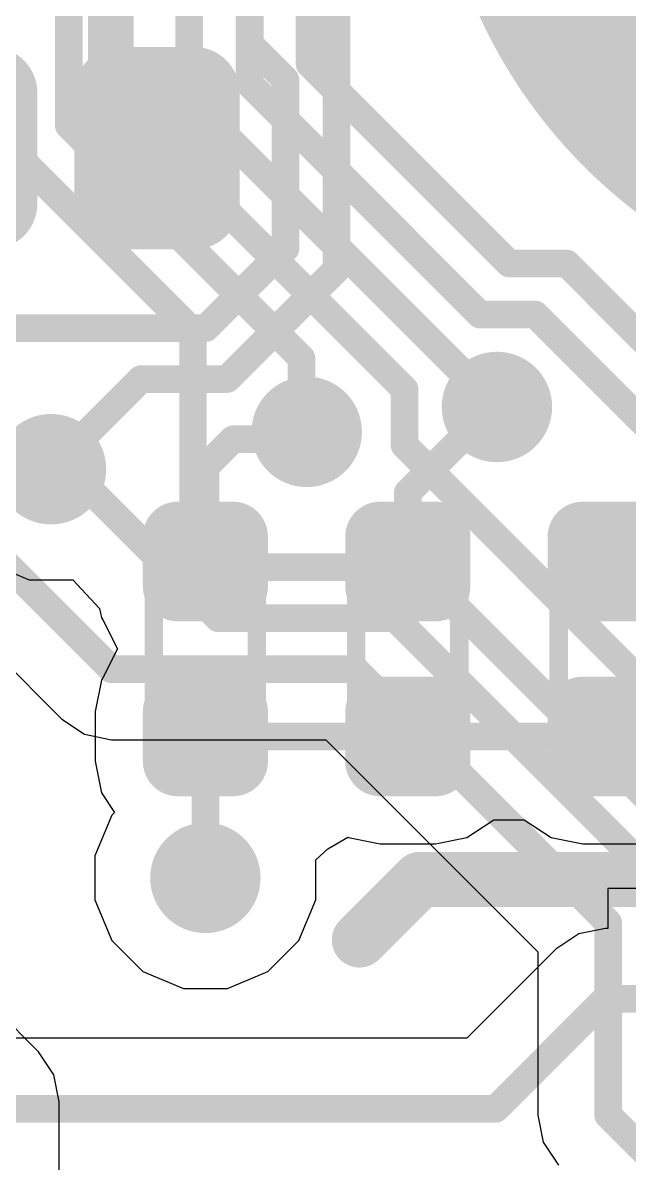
# Model space of a CAD drawing. Header units: inches. Extents: x 0.3 to 40.7, y 0 to 25.4.
# Drawn here: x 31.47 to 34.77, y 13.29 to 19.48 of the extents above; entities that cross this region are included whole.
import ezdxf

# ---------------------------------------------------------------- set-up
doc = ezdxf.new("R2010")
doc.units = ezdxf.units.IN
for name, color, linetype in [('BOTTOM', 5, 'Continuous'), ('Bottom Solder', 6, 'Continuous'), ('TOP', 1, 'Continuous'), ('Top Assembly', 56, 'Continuous'), ('Top Solder', 216, 'Continuous'), ('Via Holes', 16, 'Continuous')]:
    doc.layers.add(name, color=color, linetype=linetype)

# ---------------------------------------------------------------- blocks, each defined once
blk = doc.blocks.new('RES_0402_2634')
at = {"layer": 'TOP'}
h = blk.add_hatch(color=1, dxfattribs=at)
edge = h.paths.add_edge_path()
edge.add_arc((-0.3403, -0.1498), 0.1402, 270, 360)
edge.add_line((-0.2, -0.1498), (-0.2, 0.1498))
edge.add_arc((-0.3403, 0.1498), 0.1402, 0, 90)
edge.add_line((-0.3403, 0.29), (-0.6098, 0.29))
edge.add_arc((-0.6098, 0.1498), 0.1402, 90, 180)
edge.add_line((-0.75, 0.1498), (-0.75, -0.1498))
edge.add_arc((-0.6098, -0.1498), 0.1402, 180, 270)
edge.add_line((-0.6098, -0.29), (-0.3403, -0.29))
h = blk.add_hatch(color=1, dxfattribs=at)
edge = h.paths.add_edge_path()
edge.add_arc((0.3403, 0.1498), 0.1402, 90, 180)
edge.add_line((0.2, 0.1498), (0.2, -0.1498))
edge.add_arc((0.3403, -0.1498), 0.1402, 180, 270)
edge.add_line((0.3403, -0.29), (0.6098, -0.29))
edge.add_arc((0.6098, -0.1498), 0.1402, 270, 360)
edge.add_line((0.75, -0.1498), (0.75, 0.1498))
edge.add_arc((0.6098, 0.1498), 0.1402, 0, 90)
edge.add_line((0.6098, 0.29), (0.3403, 0.29))
at = {"layer": 'Top Solder'}
h = blk.add_hatch(color=216, dxfattribs=at)
edge = h.paths.add_edge_path()
edge.add_arc((-0.3403, -0.1498), 0.1902, 270, 360)
edge.add_line((-0.15, -0.1498), (-0.15, 0.1498))
edge.add_arc((-0.3403, 0.1498), 0.1902, 0, 90)
edge.add_line((-0.3403, 0.34), (-0.6098, 0.34))
edge.add_arc((-0.6098, 0.1498), 0.1902, 90, 180)
edge.add_line((-0.8, 0.1498), (-0.8, -0.1498))
edge.add_arc((-0.6098, -0.1498), 0.1902, 180, 270)
edge.add_line((-0.6098, -0.34), (-0.3403, -0.34))
h = blk.add_hatch(color=216, dxfattribs=at)
edge = h.paths.add_edge_path()
edge.add_arc((0.3403, 0.1498), 0.1902, 90, 180)
edge.add_line((0.15, 0.1498), (0.15, -0.1498))
edge.add_arc((0.3403, -0.1498), 0.1902, 180, 270)
edge.add_line((0.3403, -0.34), (0.6098, -0.34))
edge.add_arc((0.6098, -0.1498), 0.1902, 270, 360)
edge.add_line((0.8, -0.1498), (0.8, 0.1498))
edge.add_arc((0.6098, 0.1498), 0.1902, 0, 90)
edge.add_line((0.6098, 0.34), (0.3403, 0.34))
at = {"layer": 'Top Assembly', "const_width": 0.1}
for points in [[(0.53, 0.28), (-0.53, 0.28)], [(-0.53, 0.28), (-0.53, -0.28)], [(0.53, 0.28), (0.53, -0.28)], [(-0.53, -0.28), (0.53, -0.28)]]:
    blk.add_lwpolyline(points, dxfattribs=at)
at = {"layer": 'Top Assembly', "const_width": 0.05}
for points in [[(-0.555, 0.28, 1), (-0.505, 0.28, 1)], [(-0.555, 0.28, 1), (-0.505, 0.28, 1)], [(0.505, 0.28, 1), (0.555, 0.28, 1)], [(0.505, 0.28, 1), (0.555, 0.28, 1)], [(-0.555, -0.28, 1), (-0.505, -0.28, 1)], [(-0.555, -0.28, 1), (-0.505, -0.28, 1)], [(0.505, -0.28, 1), (0.555, -0.28, 1)], [(0.505, -0.28, 1), (0.555, -0.28, 1)]]:
    blk.add_lwpolyline(points, format="xyb", close=True, dxfattribs=at)
blk = doc.blocks.new('RES_0402_2636')
at = {"layer": 'TOP'}
h = blk.add_hatch(color=1, dxfattribs=at)
edge = h.paths.add_edge_path()
edge.add_arc((-0.3403, -0.1498), 0.1402, 270, 360)
edge.add_line((-0.2, -0.1498), (-0.2, 0.1498))
edge.add_arc((-0.3403, 0.1498), 0.1402, 0, 90)
edge.add_line((-0.3403, 0.29), (-0.6098, 0.29))
edge.add_arc((-0.6098, 0.1498), 0.1402, 90, 180)
edge.add_line((-0.75, 0.1498), (-0.75, -0.1498))
edge.add_arc((-0.6098, -0.1498), 0.1402, 180, 270)
edge.add_line((-0.6098, -0.29), (-0.3403, -0.29))
h = blk.add_hatch(color=1, dxfattribs=at)
edge = h.paths.add_edge_path()
edge.add_arc((0.3403, 0.1498), 0.1402, 90, 180)
edge.add_line((0.2, 0.1498), (0.2, -0.1498))
edge.add_arc((0.3403, -0.1498), 0.1402, 180, 270)
edge.add_line((0.3403, -0.29), (0.6098, -0.29))
edge.add_arc((0.6098, -0.1498), 0.1402, 270, 360)
edge.add_line((0.75, -0.1498), (0.75, 0.1498))
edge.add_arc((0.6098, 0.1498), 0.1402, 0, 90)
edge.add_line((0.6098, 0.29), (0.3403, 0.29))
at = {"layer": 'Top Solder'}
h = blk.add_hatch(color=216, dxfattribs=at)
edge = h.paths.add_edge_path()
edge.add_arc((-0.3403, -0.1498), 0.1902, 270, 360)
edge.add_line((-0.15, -0.1498), (-0.15, 0.1498))
edge.add_arc((-0.3403, 0.1498), 0.1902, 0, 90)
edge.add_line((-0.3403, 0.34), (-0.6098, 0.34))
edge.add_arc((-0.6098, 0.1498), 0.1902, 90, 180)
edge.add_line((-0.8, 0.1498), (-0.8, -0.1498))
edge.add_arc((-0.6098, -0.1498), 0.1902, 180, 270)
edge.add_line((-0.6098, -0.34), (-0.3403, -0.34))
h = blk.add_hatch(color=216, dxfattribs=at)
edge = h.paths.add_edge_path()
edge.add_arc((0.3403, 0.1498), 0.1902, 90, 180)
edge.add_line((0.15, 0.1498), (0.15, -0.1498))
edge.add_arc((0.3403, -0.1498), 0.1902, 180, 270)
edge.add_line((0.3403, -0.34), (0.6098, -0.34))
edge.add_arc((0.6098, -0.1498), 0.1902, 270, 360)
edge.add_line((0.8, -0.1498), (0.8, 0.1498))
edge.add_arc((0.6098, 0.1498), 0.1902, 0, 90)
edge.add_line((0.6098, 0.34), (0.3403, 0.34))
at = {"layer": 'Top Assembly', "const_width": 0.1}
for points in [[(-0.53, 0.28), (-0.53, -0.28)], [(-0.53, 0.28), (0.53, 0.28)], [(0.53, 0.28), (0.53, -0.28)], [(0.53, -0.28), (-0.53, -0.28)]]:
    blk.add_lwpolyline(points, dxfattribs=at)
at = {"layer": 'Top Assembly', "const_width": 0.05}
for points in [[(-0.555, 0.28, 1), (-0.505, 0.28, 1)], [(-0.555, 0.28, 1), (-0.505, 0.28, 1)], [(0.505, 0.28, 1), (0.555, 0.28, 1)], [(0.505, 0.28, 1), (0.555, 0.28, 1)], [(-0.555, -0.28, 1), (-0.505, -0.28, 1)], [(-0.555, -0.28, 1), (-0.505, -0.28, 1)], [(0.505, -0.28, 1), (0.555, -0.28, 1)], [(0.505, -0.28, 1), (0.555, -0.28, 1)]]:
    blk.add_lwpolyline(points, format="xyb", close=True, dxfattribs=at)
blk = doc.blocks.new('RES_0402_2638')
at = {"layer": 'TOP'}
h = blk.add_hatch(color=1, dxfattribs=at)
edge = h.paths.add_edge_path()
edge.add_arc((-0.3403, -0.1498), 0.1402, 270, 360)
edge.add_line((-0.2, -0.1498), (-0.2, 0.1498))
edge.add_arc((-0.3403, 0.1498), 0.1402, 0, 90)
edge.add_line((-0.3403, 0.29), (-0.6098, 0.29))
edge.add_arc((-0.6098, 0.1498), 0.1402, 90, 180)
edge.add_line((-0.75, 0.1498), (-0.75, -0.1498))
edge.add_arc((-0.6098, -0.1498), 0.1402, 180, 270)
edge.add_line((-0.6098, -0.29), (-0.3403, -0.29))
h = blk.add_hatch(color=1, dxfattribs=at)
edge = h.paths.add_edge_path()
edge.add_arc((0.3403, 0.1498), 0.1402, 90, 180)
edge.add_line((0.2, 0.1498), (0.2, -0.1498))
edge.add_arc((0.3403, -0.1498), 0.1402, 180, 270)
edge.add_line((0.3403, -0.29), (0.6098, -0.29))
edge.add_arc((0.6098, -0.1498), 0.1402, 270, 360)
edge.add_line((0.75, -0.1498), (0.75, 0.1498))
edge.add_arc((0.6098, 0.1498), 0.1402, 0, 90)
edge.add_line((0.6098, 0.29), (0.3403, 0.29))
at = {"layer": 'Top Solder'}
h = blk.add_hatch(color=216, dxfattribs=at)
edge = h.paths.add_edge_path()
edge.add_arc((-0.3403, -0.1498), 0.1902, 270, 360)
edge.add_line((-0.15, -0.1498), (-0.15, 0.1498))
edge.add_arc((-0.3403, 0.1498), 0.1902, 0, 90)
edge.add_line((-0.3403, 0.34), (-0.6098, 0.34))
edge.add_arc((-0.6098, 0.1498), 0.1902, 90, 180)
edge.add_line((-0.8, 0.1498), (-0.8, -0.1498))
edge.add_arc((-0.6098, -0.1498), 0.1902, 180, 270)
edge.add_line((-0.6098, -0.34), (-0.3403, -0.34))
h = blk.add_hatch(color=216, dxfattribs=at)
edge = h.paths.add_edge_path()
edge.add_arc((0.3403, 0.1498), 0.1902, 90, 180)
edge.add_line((0.15, 0.1498), (0.15, -0.1498))
edge.add_arc((0.3403, -0.1498), 0.1902, 180, 270)
edge.add_line((0.3403, -0.34), (0.6098, -0.34))
edge.add_arc((0.6098, -0.1498), 0.1902, 270, 360)
edge.add_line((0.8, -0.1498), (0.8, 0.1498))
edge.add_arc((0.6098, 0.1498), 0.1902, 0, 90)
edge.add_line((0.6098, 0.34), (0.3403, 0.34))
at = {"layer": 'Top Assembly', "const_width": 0.1}
for points in [[(0.53, 0.28), (-0.53, 0.28)], [(-0.53, 0.28), (-0.53, -0.28)], [(0.53, 0.28), (0.53, -0.28)], [(-0.53, -0.28), (0.53, -0.28)]]:
    blk.add_lwpolyline(points, dxfattribs=at)
at = {"layer": 'Top Assembly', "const_width": 0.05}
for points in [[(-0.555, 0.28, 1), (-0.505, 0.28, 1)], [(-0.555, 0.28, 1), (-0.505, 0.28, 1)], [(0.505, 0.28, 1), (0.555, 0.28, 1)], [(0.505, 0.28, 1), (0.555, 0.28, 1)], [(-0.555, -0.28, 1), (-0.505, -0.28, 1)], [(-0.555, -0.28, 1), (-0.505, -0.28, 1)], [(0.505, -0.28, 1), (0.555, -0.28, 1)], [(0.505, -0.28, 1), (0.555, -0.28, 1)]]:
    blk.add_lwpolyline(points, format="xyb", close=True, dxfattribs=at)

msp = doc.modelspace()

# ---------------------------------------------------------------- hatches: boundary and pattern name
at = {"layer": 'BOTTOM'}
h = msp.add_hatch(color=5, dxfattribs=at)
edge = h.paths.add_edge_path()
edge.add_arc((34.0473, 17.3942), 0.3, 0, 360)
h = msp.add_hatch(color=5, dxfattribs=at)
edge = h.paths.add_edge_path()
edge.add_arc((33.0136, 17.2592), 0.3, 0, 360)
h = msp.add_hatch(color=5, dxfattribs=at)
edge = h.paths.add_edge_path()
edge.add_arc((31.6241, 17.0564), 0.3, 0, 360)
h = msp.add_hatch(color=5, dxfattribs=at)
edge = h.paths.add_edge_path()
edge.add_arc((32.463, 14.837), 0.3, 0, 360)
at = {"layer": 'Bottom Solder'}
h = msp.add_hatch(color=6, dxfattribs=at)
edge = h.paths.add_edge_path()
edge.add_arc((36.5, 20.68), 2.8, 0, 360)
at = {"layer": 'TOP'}
h = msp.add_hatch(color=1, dxfattribs=at)
edge = h.paths.add_edge_path()
edge.add_arc((30.9, 19.1), 0.2, 90, 180)
edge.add_line((30.7, 19.1), (30.7, 18.5))
edge.add_arc((30.9, 18.5), 0.2, 180, 270)
edge.add_line((30.9, 18.3), (31.3, 18.3))
edge.add_arc((31.3, 18.5), 0.2, 270, 360)
edge.add_line((31.5, 18.5), (31.5, 19.1))
edge.add_arc((31.3, 19.1), 0.2, 0, 90)
edge.add_line((31.3, 19.3), (30.9, 19.3))
h = msp.add_hatch(color=1, dxfattribs=at)
edge = h.paths.add_edge_path()
edge.add_arc((32, 19.1), 0.2, 90, 180)
edge.add_line((31.8, 19.1), (31.8, 18.5))
edge.add_arc((32, 18.5), 0.2, 180, 270)
edge.add_line((32, 18.3), (32.4, 18.3))
edge.add_arc((32.4, 18.5), 0.2, 270, 360)
edge.add_line((32.6, 18.5), (32.6, 19.1))
edge.add_arc((32.4, 19.1), 0.2, 0, 90)
edge.add_line((32.4, 19.3), (32, 19.3))
h = msp.add_hatch(color=1, dxfattribs=at)
edge = h.paths.add_edge_path()
edge.add_arc((34.0473, 17.3942), 0.3, 0, 360)
h = msp.add_hatch(color=1, dxfattribs=at)
edge = h.paths.add_edge_path()
edge.add_arc((33.0136, 17.2592), 0.3, 0, 360)
h = msp.add_hatch(color=1, dxfattribs=at)
edge = h.paths.add_edge_path()
edge.add_arc((31.6241, 17.0564), 0.3, 0, 360)
h = msp.add_hatch(color=1, dxfattribs=at)
edge = h.paths.add_edge_path()
edge.add_arc((32.463, 14.837), 0.3, 0, 360)
at = {"layer": 'Top Solder'}
h = msp.add_hatch(color=216, dxfattribs=at)
edge = h.paths.add_edge_path()
edge.add_arc((36.5, 20.68), 2.8, 0, 360)
h = msp.add_hatch(color=216, dxfattribs=at)
edge = h.paths.add_edge_path()
edge.add_arc((30.9, 19.1), 0.25, 90, 180)
edge.add_line((30.65, 19.1), (30.65, 18.5))
edge.add_arc((30.9, 18.5), 0.25, 180, 270)
edge.add_line((30.9, 18.25), (31.3, 18.25))
edge.add_arc((31.3, 18.5), 0.25, 270, 360)
edge.add_line((31.55, 18.5), (31.55, 19.1))
edge.add_arc((31.3, 19.1), 0.25, 0, 90)
edge.add_line((31.3, 19.35), (30.9, 19.35))
h = msp.add_hatch(color=216, dxfattribs=at)
edge = h.paths.add_edge_path()
edge.add_arc((32, 19.1), 0.25, 90, 180)
edge.add_line((31.75, 19.1), (31.75, 18.5))
edge.add_arc((32, 18.5), 0.25, 180, 270)
edge.add_line((32, 18.25), (32.4, 18.25))
edge.add_arc((32.4, 18.5), 0.25, 270, 360)
edge.add_line((32.65, 18.5), (32.65, 19.1))
edge.add_arc((32.4, 19.1), 0.25, 0, 90)
edge.add_line((32.4, 19.35), (32, 19.35))
at = {"layer": 'Via Holes'}
h = msp.add_hatch(color=7, dxfattribs=at)
edge = h.paths.add_edge_path()
edge.add_arc((34.0473, 17.3942), 0.15, 0, 360)
h = msp.add_hatch(color=7, dxfattribs=at)
edge = h.paths.add_edge_path()
edge.add_arc((33.0136, 17.2592), 0.15, 0, 360)
h = msp.add_hatch(color=7, dxfattribs=at)
edge = h.paths.add_edge_path()
edge.add_arc((31.6241, 17.0564), 0.15, 0, 360)
h = msp.add_hatch(color=7, dxfattribs=at)
edge = h.paths.add_edge_path()
edge.add_arc((32.463, 14.837), 0.15, 0, 360)

# ---------------------------------------------------------------- linework, layer by layer
at = {"layer": 'BOTTOM'}
for p, q in [((30.6489, 16.7331), (31.6825, 15.6995)), ((31.6825, 15.6995), (31.8065, 15.6166)), ((31.8065, 15.6166), (31.9528, 15.5875)), ((31.9528, 15.5875), (33.1175, 15.5875)), ((33.1175, 15.5875), (34.2697, 14.4353)), ((31.5565, 13.8919), (30.4489, 14.9995)), ((34.2697, 14.4353), (34.2697, 13.548)), ((31.6393, 13.7679), (31.5565, 13.8919)), ((31.6684, 13.6215), (31.6393, 13.7679)), ((31.6684, 11.0801), (31.6684, 13.6215)), ((34.2697, 13.548), (34.2988, 13.4017)), ((34.2988, 13.4017), (34.3817, 13.2776))]:
    msp.add_line(p, q, dxfattribs=at)
at = {"layer": 'BOTTOM', "const_width": 0.15}
for points in [[(32.702, 19.1494), (32.702, 23.061)], [(33.029, 19.2578), (33.029, 22.7615)], [(32.375, 19.0665), (32.375, 22.3832)], [(31.9976, 19.0383), (31.9976, 21.5057)], [(31.7206, 18.9236), (31.7206, 21.0197)], [(33.029, 19.2578), (33.8157, 18.4711)], [(32.702, 19.1494), (33.9552, 17.8962)], [(32.375, 19.0665), (34.0473, 17.3942)], [(31.9976, 19.0383), (33.5453, 17.4907)], [(31.2523, 18.9479), (32.3955, 17.8046)], [(31.7206, 18.9236), (32.985, 17.6592)], [(33.8157, 18.4711), (34.1136, 18.1732)], [(34.1136, 18.1732), (34.4268, 18.1732)], [(34.4268, 18.1732), (35.0265, 17.5735)], [(33.9552, 17.8962), (34.2552, 17.8962)], [(34.2552, 17.8962), (34.8694, 17.2821)], [(32.3955, 16.7756), (32.3955, 17.8046)], [(32.985, 17.2878), (32.985, 17.6592)], [(33.5453, 17.1863), (33.5453, 17.4907)], [(33.5453, 17.1863), (35.14, 15.5916)], [(31.6241, 17.0564), (31.723, 17.0564)], [(31.723, 17.0564), (32.5326, 16.2468)], [(30.9126, 17.01), (31.9528, 15.9698)], [(32.3955, 16.7756), (32.6474, 16.5238)], [(32.6474, 16.5238), (33.6097, 16.5238)], [(33.6097, 16.5238), (34.9876, 15.1459)], [(32.5326, 16.2468), (33.495, 16.2468)], [(33.495, 16.2468), (34.8728, 14.8689)], [(31.9528, 15.9698), (33.2759, 15.9698)], [(33.2759, 15.9698), (34.652, 14.5937)], [(34.652, 13.548), (34.652, 14.5937)], [(34.652, 13.548), (36.2461, 11.9539)]]:
    msp.add_lwpolyline(points, dxfattribs=at)
at = {"layer": 'BOTTOM', "const_width": 0.075}
for points in [[(32.9915, 19.2578, 1), (33.0665, 19.2578, 1)], [(32.9915, 19.2578, 1), (33.0665, 19.2578, 1)], [(32.6645, 19.1494, 1), (32.7395, 19.1494, 1)], [(32.6645, 19.1494, 1), (32.7395, 19.1494, 1)], [(32.3375, 19.0665, 1), (32.4125, 19.0665, 1)], [(32.3375, 19.0665, 1), (32.4125, 19.0665, 1)], [(31.9601, 19.0383, 1), (32.0351, 19.0383, 1)], [(31.9601, 19.0383, 1), (32.0351, 19.0383, 1)], [(31.6831, 18.9236, 1), (31.7581, 18.9236, 1)], [(31.6831, 18.9236, 1), (31.7581, 18.9236, 1)], [(33.7782, 18.4711, 1), (33.8532, 18.4711, 1)], [(33.7782, 18.4711, 1), (33.8532, 18.4711, 1)], [(34.0761, 18.1732, 1), (34.1511, 18.1732, 1)], [(34.0761, 18.1732, 1), (34.1511, 18.1732, 1)], [(34.3893, 18.1732, 1), (34.4643, 18.1732, 1)], [(34.3893, 18.1732, 1), (34.4643, 18.1732, 1)], [(33.9177, 17.8962, 1), (33.9927, 17.8962, 1)], [(33.9177, 17.8962, 1), (33.9927, 17.8962, 1)], [(34.2177, 17.8962, 1), (34.2927, 17.8962, 1)], [(34.2177, 17.8962, 1), (34.2927, 17.8962, 1)], [(32.358, 17.8046, 1), (32.433, 17.8046, 1)], [(32.358, 17.8046, 1), (32.433, 17.8046, 1)], [(32.9475, 17.6592, 1), (33.0225, 17.6592, 1)], [(32.9475, 17.6592, 1), (33.0225, 17.6592, 1)], [(33.5078, 17.4907, 1), (33.5828, 17.4907, 1)], [(33.5078, 17.4907, 1), (33.5828, 17.4907, 1)], [(34.0098, 17.3942, 1), (34.0848, 17.3942, 1)], [(32.9475, 17.2878, 1), (33.0225, 17.2878, 1)], [(33.5078, 17.1863, 1), (33.5828, 17.1863, 1)], [(33.5078, 17.1863, 1), (33.5828, 17.1863, 1)], [(31.5866, 17.0564, 1), (31.6616, 17.0564, 1)], [(31.6855, 17.0564, 1), (31.7605, 17.0564, 1)], [(31.6855, 17.0564, 1), (31.7605, 17.0564, 1)], [(32.358, 16.7756, 1), (32.433, 16.7756, 1)], [(32.358, 16.7756, 1), (32.433, 16.7756, 1)], [(32.6099, 16.5238, 1), (32.6849, 16.5238, 1)], [(32.6099, 16.5238, 1), (32.6849, 16.5238, 1)], [(33.5722, 16.5238, 1), (33.6472, 16.5238, 1)], [(33.5722, 16.5238, 1), (33.6472, 16.5238, 1)], [(32.4951, 16.2468, 1), (32.5701, 16.2468, 1)], [(32.4951, 16.2468, 1), (32.5701, 16.2468, 1)], [(33.4575, 16.2468, 1), (33.5325, 16.2468, 1)], [(33.4575, 16.2468, 1), (33.5325, 16.2468, 1)], [(31.9153, 15.9698, 1), (31.9903, 15.9698, 1)], [(31.9153, 15.9698, 1), (31.9903, 15.9698, 1)], [(33.2384, 15.9698, 1), (33.3134, 15.9698, 1)], [(33.2384, 15.9698, 1), (33.3134, 15.9698, 1)], [(34.6145, 14.5937, 1), (34.6895, 14.5937, 1)], [(34.6145, 14.5937, 1), (34.6895, 14.5937, 1)], [(34.6145, 13.548, 1), (34.6895, 13.548, 1)], [(34.6145, 13.548, 1), (34.6895, 13.548, 1)]]:
    msp.add_lwpolyline(points, format="xyb", close=True, dxfattribs=at)
at = {"layer": 'TOP'}
for p, q in [((31.2842, 16.5478), (31.5047, 16.4564)), ((31.5047, 16.4564), (31.7434, 16.4564)), ((31.7434, 16.4564), (31.8883, 16.3)), ((31.8883, 16.3), (31.8986, 16.2485)), ((31.8986, 16.2485), (31.9059, 16.2376)), ((31.9059, 16.2376), (31.9845, 16.08)), ((31.9845, 16.08), (31.9059, 15.9225)), ((31.9059, 15.9225), (31.8986, 15.9115)), ((31.8986, 15.9115), (31.8644, 15.7398)), ((31.8644, 15.7398), (31.8644, 15.4703)), ((31.8644, 15.4703), (31.8986, 15.2985)), ((31.8986, 15.2985), (31.9696, 15.1921)), ((31.9544, 15.1768), (31.863, 14.9563)), ((31.9696, 15.1921), (31.9544, 15.1768)), ((33.8846, 15.0556), (34.0302, 15.1529)), ((34.0302, 15.1529), (34.1959, 15.1529)), ((34.1959, 15.1529), (34.3415, 15.0556)), ((33.129, 14.995), (33.2372, 15.0584)), ((33.2372, 15.0584), (33.2415, 15.0556)), ((33.2415, 15.0556), (33.4133, 15.0214)), ((33.7128, 15.0214), (33.8846, 15.0556)), ((34.3415, 15.0556), (34.5133, 15.0214)), ((33.063, 14.9343), (33.129, 14.995)), ((33.4133, 15.0214), (33.7128, 15.0214)), ((34.5133, 15.0214), (34.8128, 15.0214)), ((31.863, 14.9563), (31.863, 14.7176)), ((33.063, 14.7176), (33.063, 14.9343)), ((36.8005, 14.78), (34.6505, 14.78)), ((34.6505, 14.78), (34.6505, 14.5623)), ((31.863, 14.7176), (31.9544, 14.4971)), ((32.9717, 14.4971), (33.063, 14.7176)), ((34.638, 14.5623), (34.4917, 14.5332)), ((34.6505, 14.5623), (34.638, 14.5623)), ((31.9544, 14.4971), (32.1232, 14.3283)), ((32.8029, 14.3283), (32.9717, 14.4971)), ((34.4917, 14.5332), (34.3677, 14.4504)), ((34.3677, 14.4504), (33.8831, 13.9658)), ((32.1232, 14.3283), (32.3437, 14.237)), ((32.5824, 14.237), (32.8029, 14.3283)), ((32.3437, 14.237), (32.5824, 14.237)), ((33.8831, 13.9658), (30.7834, 13.9658))]:
    msp.add_line(p, q, dxfattribs=at)
for points, const_width in [([(33.1757, 18.1405), (33.1757, 20.7344)], 0.15), ([(32.7046, 19.3639), (32.7046, 20.3554)], 0.15), ([(31.9, 18.9), (31.9, 19.7)], 0.15), ([(32.7046, 19.3639), (32.8987, 19.1698)], 0.15), ([(32.8987, 18.2552), (32.8987, 19.1698)], 0.15), ([(32.4663, 17.8228), (32.8987, 18.2552)], 0.15), ([(32.581, 17.5458), (33.1757, 18.1405)], 0.15), ([(31.2495, 17.8228), (32.4663, 17.8228)], 0.15), ([(31.6241, 17.0564), (32.1134, 17.5458)], 0.15), ([(32.1134, 17.5458), (32.581, 17.5458)], 0.15), ([(33.563, 16.93), (34.0272, 17.3942)], 0.15), ([(34.0272, 17.3942), (34.0473, 17.3942)], 0.15), ([(32.463, 17.0682), (32.6136, 17.2187)], 0.15), ([(32.6136, 17.2187), (32.9731, 17.2187)], 0.15), ([(32.9731, 17.2187), (33.0136, 17.2592)], 0.15), ([(32.463, 16.555), (32.463, 17.0682)], 0.15), ([(33.563, 16.555), (33.563, 16.93)], 0.15), ([(34.663, 16.555), (36.075, 16.555)], 0.15), ([(32.463, 14.837), (32.463, 15.605)], 0.15), ([(32.463, 15.605), (33.563, 15.605)], 0.15), ([(33.563, 15.605), (34.663, 15.605)], 0.15), ([(33.3, 14.5), (33.6285, 14.8284)], 0.3), ([(33.6285, 14.8284), (35.4865, 14.8284)], 0.3), ([(34.0415, 13.5834), (34.638, 14.18)], 0.15), ([(34.638, 14.18), (35.7255, 14.18)], 0.15), ([(30.7834, 13.5834), (34.0415, 13.5834)], 0.15)]:
    msp.add_lwpolyline(points, dxfattribs=dict(at, const_width=const_width))
for points, const_width in [([(32.6671, 19.3639, 1), (32.7421, 19.3639, 1)], 0.075), ([(32.6671, 19.3639, 1), (32.7421, 19.3639, 1)], 0.075), ([(32.8612, 19.1698, 1), (32.9362, 19.1698, 1)], 0.075), ([(32.8612, 19.1698, 1), (32.9362, 19.1698, 1)], 0.075), ([(31.8625, 18.9, 1), (31.9375, 18.9, 1)], 0.075), ([(32.8612, 18.2552, 1), (32.9362, 18.2552, 1)], 0.075), ([(32.8612, 18.2552, 1), (32.9362, 18.2552, 1)], 0.075), ([(33.1382, 18.1405, 1), (33.2132, 18.1405, 1)], 0.075), ([(33.1382, 18.1405, 1), (33.2132, 18.1405, 1)], 0.075), ([(32.4288, 17.8228, 1), (32.5038, 17.8228, 1)], 0.075), ([(32.4288, 17.8228, 1), (32.5038, 17.8228, 1)], 0.075), ([(32.0759, 17.5458, 1), (32.1509, 17.5458, 1)], 0.075), ([(32.0759, 17.5458, 1), (32.1509, 17.5458, 1)], 0.075), ([(32.5435, 17.5458, 1), (32.6185, 17.5458, 1)], 0.075), ([(32.5435, 17.5458, 1), (32.6185, 17.5458, 1)], 0.075), ([(33.9897, 17.3942, 1), (34.0647, 17.3942, 1)], 0.075), ([(33.9897, 17.3942, 1), (34.0647, 17.3942, 1)], 0.075), ([(34.0098, 17.3942, 1), (34.0848, 17.3942, 1)], 0.075), ([(32.5761, 17.2187, 1), (32.6511, 17.2187, 1)], 0.075), ([(32.5761, 17.2187, 1), (32.6511, 17.2187, 1)], 0.075), ([(32.9356, 17.2187, 1), (33.0106, 17.2187, 1)], 0.075), ([(32.9356, 17.2187, 1), (33.0106, 17.2187, 1)], 0.075), ([(32.9761, 17.2592, 1), (33.0511, 17.2592, 1)], 0.075), ([(31.5866, 17.0564, 1), (31.6616, 17.0564, 1)], 0.075), ([(32.4255, 17.0682, 1), (32.5005, 17.0682, 1)], 0.075), ([(32.4255, 17.0682, 1), (32.5005, 17.0682, 1)], 0.075), ([(33.5255, 16.93, 1), (33.6005, 16.93, 1)], 0.075), ([(33.5255, 16.93, 1), (33.6005, 16.93, 1)], 0.075), ([(32.4255, 16.555, 1), (32.5005, 16.555, 1)], 0.075), ([(33.5255, 16.555, 1), (33.6005, 16.555, 1)], 0.075), ([(34.6255, 16.555, 1), (34.7005, 16.555, 1)], 0.075), ([(32.4255, 15.605, 1), (32.5005, 15.605, 1)], 0.075), ([(32.4255, 15.605, 1), (32.5005, 15.605, 1)], 0.075), ([(33.5255, 15.605, 1), (33.6005, 15.605, 1)], 0.075), ([(33.5255, 15.605, 1), (33.6005, 15.605, 1)], 0.075), ([(34.6255, 15.605, 1), (34.7005, 15.605, 1)], 0.075), ([(33.5535, 14.8284, 1), (33.7035, 14.8284, 1)], 0.15), ([(33.5535, 14.8284, 1), (33.7035, 14.8284, 1)], 0.15), ([(32.4255, 14.837, 1), (32.5005, 14.837, 1)], 0.075), ([(33.225, 14.5, 1), (33.375, 14.5, 1)], 0.15), ([(34.6005, 14.18, 1), (34.6755, 14.18, 1)], 0.075), ([(34.6005, 14.18, 1), (34.6755, 14.18, 1)], 0.075), ([(34.004, 13.5834, 1), (34.079, 13.5834, 1)], 0.075), ([(34.004, 13.5834, 1), (34.079, 13.5834, 1)], 0.075)]:
    msp.add_lwpolyline(points, format="xyb", close=True, dxfattribs=dict(at, const_width=const_width))

# ---------------------------------------------------------------- block references
at = {"rotation": 90}
for name, p in [('RES_0402_2638', (32.463, 16.08)), ('RES_0402_2634', (33.563, 16.08)), ('RES_0402_2636', (34.663, 16.08))]:
    msp.add_blockref(name, p, dxfattribs=at)

doc.saveas('drawing.dxf')
